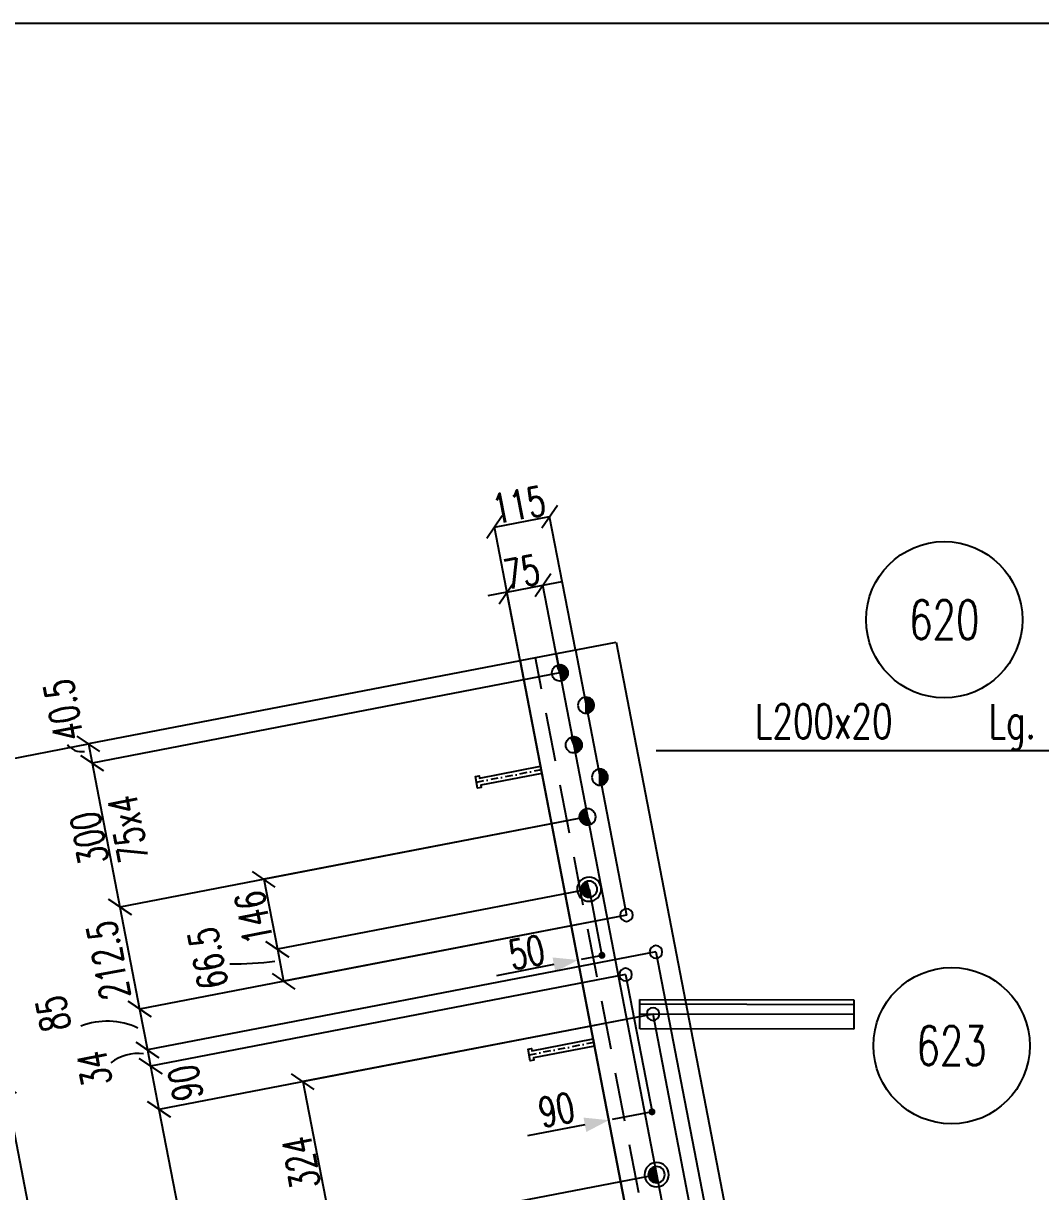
# Model space of a CAD drawing. Extents: x 610737 to 626957, y -3756 to 7724.
# Drawn here: x 619445 to 621528, y 5333 to 7724 of the extents above; entities that cross this region are included whole.
import ezdxf
from ezdxf.enums import TextEntityAlignment as Align

# ---------------------------------------------------------------- set-up
doc = ezdxf.new("R2010")
doc.units = 0
doc.header["$LTSCALE"] = 200
doc.header["$MEASUREMENT"] = 0
doc.linetypes.add('DASHDOT', pattern=[1, 0.5, -0.25, 0, -0.25])
doc.linetypes.add('DASHED', pattern=[0.75, 0.5, -0.25])
doc.layers.get('0').update_dxf_attribs({"linetype": 'CONTINUOUS'})
for name, color, linetype in [('ASSI', 6, 'CONTINUOUS'), ('BOLLINI_1', 7, 'CONTINUOUS'), ('Echelon', 1, 'CONTINUOUS'), ('FORI', 2, 'CONTINUOUS'), ('LINEA_ANG', 2, 'CONTINUOUS'), ('LS', 7, 'CONTINUOUS'), ('MZ', 6, 'DASHDOT'), ('QT_MAL', 7, 'CONTINUOUS'), ('QT_MPR', 7, 'CONTINUOUS'), ('QT_MSP', 7, 'CONTINUOUS'), ('TRAT-Y', 7, 'DASHED')]:
    doc.layers.add(name, color=color, linetype=linetype)
doc.styles.add('QUOTE', font='ROMANS8.SHX', dxfattribs={"width": 0.7})
doc.styles.add('RQL', font='ROMANS8.SHX', dxfattribs={"width": 0.7})
doc.styles.add('RS', font='ROMANS8.shx', dxfattribs={"width": 0.7})
doc.styles.get("Standard").update_dxf_attribs({"font": 'ROMANS8.SHX', "width": 0.7})
doc.dimstyles.new('FRECCE1', dxfattribs={"dimtxt": 60, "dimasz": 6.66, "dimexe": 0, "dimexo": 0, "dimgap": 1, "dimtad": 1, "dimzin": 0, "dimdsep": 46, "dimtxsty": 'RS', "dimblk1": 'QUOTP', "dimblk2": 'QUOTF', "dimsah": 1, "dimcen": 0, "dimclrd": 2, "dimclre": 2, "dimclrt": 7, "dimadec": 0, "dimazin": 0, "dimtfac": 1, "dimtix": 1, "dimtmove": 2, "dimatfit": 3, "dimldrblk": 'QUOTP', "dimfxl": 1, "dimtolj": 1, "dimtzin": 0, "dimarcsym": 0})
doc.dimstyles.new('TRATTO', dxfattribs={"dimscale": 0, "dimtxt": 60, "dimasz": 40, "dimexe": 0, "dimexo": 0, "dimgap": 5, "dimtad": 1, "dimrnd": 0.5, "dimdsep": 46, "dimtxsty": 'RS', "dimblk1": 'OBLIQUE', "dimblk2": 'OBLIQUE', "dimsah": 1, "dimcen": 0.09, "dimclrd": 2, "dimclre": 2, "dimclrt": 7, "dimadec": 0, "dimazin": 0, "dimtfac": 1, "dimtix": 1, "dimtmove": 2, "dimatfit": 3, "dimfxl": 1, "dimtolj": 1, "dimtzin": 0, "dimarcsym": 0})

# ---------------------------------------------------------------- blocks, each defined once
blk = doc.blocks.new('P20')
at = {"color": 0}
for p, q in [((0, 0.98), (0.02, 1)), ((0, 0.94), (0.06, 1)), ((1, -0.01), (0, 0.99)), ((0, 0.89), (0.1, 0.99)), ((0, 0.85), (0.14, 0.99)), ((0, 0.8), (0.18, 0.98)), ((0, 0.76), (0.22, 0.98)), ((0, 0.71), (0.25, 0.97)), ((0, 0.67), (0.29, 0.96)), ((1, -0.05), (0, 0.95)), ((0, 0.62), (0.32, 0.95)), ((0, 0.58), (0.36, 0.93)), ((0, 0.53), (0.39, 0.92)), ((0, 0.49), (0.42, 0.91)), ((1, -0.09), (0, 0.9)), ((0, 0.44), (0.45, 0.89)), ((0, 0.4), (0.48, 0.88)), ((0.99, -0.13), (0, 0.86)), ((0, 0.35), (0.51, 0.86)), ((0, 0.31), (0.54, 0.84)), ((0, 0.26), (0.56, 0.83)), ((0.99, -0.17), (0, 0.81)), ((0, 0.22), (0.59, 0.81)), ((0, 0.17), (0.61, 0.79)), ((0.98, -0.21), (0, 0.77)), ((0, 0.13), (0.64, 0.77)), ((0, 0.08), (0.66, 0.75)), ((0, 0.04), (0.69, 0.73)), ((0.97, -0.25), (0, 0.72)), ((0, -0.01), (0.71, 0.7)), ((0.96, -0.28), (0, 0.68)), ((0, -0.05), (0.73, 0.68)), ((0, -0.1), (0.75, 0.66)), ((0.95, -0.32), (0, 0.63)), ((0, -0.14), (0.77, 0.63)), ((0, -0.19), (0.79, 0.61)), ((0.94, -0.35), (0, 0.59)), ((0, -0.23), (0.81, 0.58)), ((0, -0.28), (0.83, 0.56)), ((0.92, -0.38), (0, 0.54)), ((0, -0.32), (0.85, 0.53)), ((0.91, -0.41), (0, 0.5)), ((0, -0.36), (0.87, 0.5)), ((0, -0.41), (0.88, 0.47)), ((0.9, -0.44), (0, 0.45)), ((0, -0.45), (0.9, 0.44)), ((0.88, -0.47), (0, 0.41)), ((0, -0.5), (0.91, 0.41)), ((0, -0.54), (0.92, 0.38)), ((0.87, -0.5), (0, 0.36)), ((0, -0.59), (0.94, 0.35)), ((0.85, -0.53), (0, 0.32)), ((0, -0.63), (0.95, 0.31)), ((0, -0.68), (0.96, 0.28)), ((0.83, -0.56), (0, 0.27)), ((0, -0.72), (0.97, 0.25)), ((0.81, -0.58), (0, 0.23)), ((0, -0.77), (0.98, 0.21)), ((0.79, -0.61), (0, 0.18)), ((0, -0.81), (0.99, 0.17)), ((0.77, -0.63), (0, 0.14)), ((0, -0.86), (0.99, 0.13)), ((0.75, -0.66), (0, 0.09)), ((0, -0.9), (1, 0.09)), ((0.73, -0.68), (0, 0.05)), ((0, -0.95), (1, 0.05)), ((0.71, -0.7), (0, 0.01)), ((0, -0.99), (1, 0.01)), ((1, 0.04), (0.04, 1)), ((1, 0.09), (0.09, 1)), ((0.99, 0.14), (0.14, 0.99)), ((0.98, 0.19), (0.19, 0.98)), ((0.97, 0.25), (0.25, 0.97)), ((0.95, 0.31), (0.31, 0.95)), ((0.92, 0.38), (0.38, 0.92)), ((0.88, 0.47), (0.47, 0.88)), ((0.81, 0.59), (0.59, 0.81)), ((0.69, -0.73), (0, -0.04)), ((0.66, -0.75), (0, -0.08)), ((0.64, -0.77), (0, -0.13)), ((0.61, -0.79), (0, -0.17)), ((0.59, -0.81), (0, -0.22)), ((0.56, -0.83), (0, -0.26)), ((0.54, -0.84), (0, -0.31)), ((0.51, -0.86), (0, -0.35)), ((0.48, -0.88), (0, -0.4)), ((0.45, -0.89), (0, -0.44)), ((0.42, -0.91), (0, -0.49)), ((0.39, -0.92), (0, -0.53)), ((0.36, -0.93), (0, -0.58)), ((0.32, -0.95), (0, -0.62)), ((0.29, -0.96), (0, -0.67)), ((0.25, -0.97), (0, -0.71)), ((0.22, -0.98), (0, -0.76)), ((0.18, -0.98), (0, -0.8)), ((0.14, -0.99), (0, -0.85)), ((0.1, -0.99), (0, -0.89)), ((0.04, -1), (1, -0.04)), ((0.09, -1), (1, -0.09)), ((0.14, -0.99), (0.99, -0.14)), ((0.19, -0.98), (0.98, -0.19)), ((0.25, -0.97), (0.97, -0.25)), ((0.31, -0.95), (0.95, -0.31)), ((0.38, -0.92), (0.92, -0.38)), ((0.47, -0.88), (0.88, -0.47)), ((0.59, -0.81), (0.81, -0.59))]:
    blk.add_line(p, q, dxfattribs=at)
for radius in [1.5, 1]:
    blk.add_circle((0, 0), radius)
blk = doc.blocks.new('QUOTP')
at = {"layer": 'ASSI', "color": 2, "const_width": 1.07}
blk.add_lwpolyline([(-0.53, 0, 1), (0.53, 0, 1)], format="xyb", close=True, dxfattribs=at)
blk = doc.blocks.new('QUOTF')
at = {"layer": 'LS', "color": 2}
blk.add_line((7.5, 0), (25.5, 0), dxfattribs=at)
blk.add_solid([(7.5, 2.25), (0, 0), (7.5, -2.25)], dxfattribs=at)
blk = doc.blocks.new('*D18')
at = {"layer": 'QT_MAL', "color": 2, "lineweight": -2, "transparency": 16777216}
for p, q in [((620623, 5815.1), (620587, 5808.1)), ((620629.5, 5816.4), (620629.5, 5816.4)), ((620580.4, 5806.9), (620580.4, 5806.9))]:
    blk.add_line(p, q, dxfattribs=at)
at = {"layer": 'QT_MAL', "color": 2, "lineweight": -2, "transparency": 16777216, "xscale": 6.66, "yscale": 6.66, "zscale": 6.66}
for name, p, rotation in [('QUOTF', (620580.4, 5806.9), 190.9154326102406), ('QUOTP', (620629.5, 5816.4), 10.91543261024063)]:
    blk.add_blockref(name, p, dxfattribs=dict(at, rotation=rotation))
at = {"layer": 'QT_MAL', "color": 7, "transparency": 16777216, "insert": (620475.5, 5822.8), "char_height": 60, "attachment_point": 5, "rotation": 10.9154, "style": 'RS'}
blk.add_mtext('\\A1;50', dxfattribs=at)
blk = doc.blocks.new('20')
at = {"color": 0}
for p, q in [((0, 0.98), (0.02, 1)), ((0, 0.94), (0.06, 1)), ((1, -0.01), (0, 0.99)), ((0, 0.89), (0.1, 0.99)), ((0, 0.85), (0.14, 0.99)), ((0, 0.8), (0.18, 0.98)), ((0, 0.76), (0.22, 0.98)), ((0, 0.71), (0.25, 0.97)), ((0, 0.67), (0.29, 0.96)), ((1, -0.05), (0, 0.95)), ((0, 0.62), (0.32, 0.95)), ((0, 0.58), (0.36, 0.93)), ((0, 0.53), (0.39, 0.92)), ((0, 0.49), (0.42, 0.91)), ((1, -0.09), (0, 0.9)), ((0, 0.44), (0.45, 0.89)), ((0, 0.4), (0.48, 0.88)), ((0.99, -0.13), (0, 0.86)), ((0, 0.35), (0.51, 0.86)), ((0, 0.31), (0.54, 0.84)), ((0, 0.26), (0.56, 0.83)), ((0.99, -0.17), (0, 0.81)), ((0, 0.22), (0.59, 0.81)), ((0, 0.17), (0.61, 0.79)), ((0.98, -0.21), (0, 0.77)), ((0, 0.13), (0.64, 0.77)), ((0, 0.08), (0.66, 0.75)), ((0, 0.04), (0.69, 0.73)), ((0.97, -0.25), (0, 0.72)), ((0, -0.01), (0.71, 0.7)), ((0.96, -0.28), (0, 0.68)), ((0, -0.05), (0.73, 0.68)), ((0, -0.1), (0.75, 0.66)), ((0.95, -0.32), (0, 0.63)), ((0, -0.14), (0.77, 0.63)), ((0, -0.19), (0.79, 0.61)), ((0.94, -0.35), (0, 0.59)), ((0, -0.23), (0.81, 0.58)), ((0, -0.28), (0.83, 0.56)), ((0.92, -0.38), (0, 0.54)), ((0, -0.32), (0.85, 0.53)), ((0.91, -0.41), (0, 0.5)), ((0, -0.36), (0.87, 0.5)), ((0, -0.41), (0.88, 0.47)), ((0.9, -0.44), (0, 0.45)), ((0, -0.45), (0.9, 0.44)), ((0.88, -0.47), (0, 0.41)), ((0, -0.5), (0.91, 0.41)), ((0, -0.54), (0.92, 0.38)), ((0.87, -0.5), (0, 0.36)), ((0, -0.59), (0.94, 0.35)), ((0.85, -0.53), (0, 0.32)), ((0, -0.63), (0.95, 0.31)), ((0, -0.68), (0.96, 0.28)), ((0.83, -0.56), (0, 0.27)), ((0, -0.72), (0.97, 0.25)), ((0.81, -0.58), (0, 0.23)), ((0, -0.77), (0.98, 0.21)), ((0.79, -0.61), (0, 0.18)), ((0, -0.81), (0.99, 0.17)), ((0.77, -0.63), (0, 0.14)), ((0, -0.86), (0.99, 0.13)), ((0.75, -0.66), (0, 0.09)), ((0, -0.9), (1, 0.09)), ((0.73, -0.68), (0, 0.05)), ((0, -0.95), (1, 0.05)), ((0.71, -0.7), (0, 0.01)), ((0, -0.99), (1, 0.01)), ((1, 0.04), (0.04, 1)), ((1, 0.09), (0.09, 1)), ((0.99, 0.14), (0.14, 0.99)), ((0.98, 0.19), (0.19, 0.98)), ((0.97, 0.25), (0.25, 0.97)), ((0.95, 0.31), (0.31, 0.95)), ((0.92, 0.38), (0.38, 0.92)), ((0.88, 0.47), (0.47, 0.88)), ((0.81, 0.59), (0.59, 0.81)), ((0.69, -0.73), (0, -0.04)), ((0.66, -0.75), (0, -0.08)), ((0.64, -0.77), (0, -0.13)), ((0.61, -0.79), (0, -0.17)), ((0.59, -0.81), (0, -0.22)), ((0.56, -0.83), (0, -0.26)), ((0.54, -0.84), (0, -0.31)), ((0.51, -0.86), (0, -0.35)), ((0.48, -0.88), (0, -0.4)), ((0.45, -0.89), (0, -0.44)), ((0.42, -0.91), (0, -0.49)), ((0.39, -0.92), (0, -0.53)), ((0.36, -0.93), (0, -0.58)), ((0.32, -0.95), (0, -0.62)), ((0.29, -0.96), (0, -0.67)), ((0.25, -0.97), (0, -0.71)), ((0.22, -0.98), (0, -0.76)), ((0.18, -0.98), (0, -0.8)), ((0.14, -0.99), (0, -0.85)), ((0.1, -0.99), (0, -0.89)), ((0.04, -1), (1, -0.04)), ((0.09, -1), (1, -0.09)), ((0.14, -0.99), (0.99, -0.14)), ((0.19, -0.98), (0.98, -0.19)), ((0.25, -0.97), (0.97, -0.25)), ((0.31, -0.95), (0.95, -0.31)), ((0.38, -0.92), (0.92, -0.38)), ((0.47, -0.88), (0.88, -0.47)), ((0.59, -0.81), (0.81, -0.59))]:
    blk.add_line(p, q, dxfattribs=at)
blk.add_line((0, 1), (0, -1))
blk.add_circle((0, 0), 1)
blk = doc.blocks.new('16')
blk.add_circle((0, 0), 1)
blk = doc.blocks.new('ASSE98')
blk.add_line((0, 0), (1, 0))
at = {"color": 7, "style": 'QUOTE', "width": 0.5, "flags": 1}
for tag, p in [('TI', (1.38308, 6.82731)), ('DI_S', (1.38308, 6.42178)), ('D_S', (1.38308, 6.02092)), ('E_S', (1.38308, 5.68065)), ('NFORI', (1.36454, 5.29792)), ('ALAR', (1.36349, 4.93246)), ('FAM', (1.3775, 4.54645)), ('ALA', (1.38308, 4.19257)), ('DISP2', (1.38308, 3.84971)), ('DISP1', (1.38308, 3.50686)), ('PINZAF', (1.38308, 3.164)), ('PINZAI', (1.38308, 2.82114)), ('TRP', (1.38308, 2.47829)), ('NP', (1.38308, 2.13543)), ('SV', (1.38308, 1.79257)), ('PESO', (1.38308, 1.44971)), ('QUA', (1.38308, 1.10686)), ('LUN', (1.38308, 0.764)), ('PROF', (1.38308, 0.42114)), ('POS', (1.38308, 0.07829))]:
    blk.add_attdef(tag, p, '', height=0.2, dxfattribs=at)
at = {"color": 7, "flags": 1}
for tag, p in [('LAV1', (3.07431, 6.82847)), ('LAV2', (3.07431, 6.49513)), ('LAV3', (3.07431, 6.1618)), ('LAV4', (3.07431, 5.82847)), ('LAV5', (3.07431, 5.49513)), ('LAV6', (3.07431, 5.1618)), ('LAV7', (3.07431, 4.82847)), ('LAV8', (3.07431, 4.49513)), ('LAV9', (3.07431, 4.1618)), ('LAV10', (3.07431, 3.82847))]:
    blk.add_attdef(tag, p, '', height=0.2, dxfattribs=at)
blk = doc.blocks.new('_OBLIQUE')
at = {"color": 0, "linetype": 'ByBlock'}
blk.add_line((-0.5, -0.5), (0.5, 0.5), dxfattribs=at)
blk = doc.blocks.new('*D32')
at = {"layer": 'LS', "color": 2, "lineweight": -2, "transparency": 16777216}
for p, q in [((620508.9, 6574.1), (620548.2, 6581.6)), ((620435.2, 6559.8), (620395.9, 6552.3)), ((620435.2, 6559.8), (620508.9, 6574.1)), ((620462.2, 6419.8), (620435.2, 6559.8)), ((620543.5, 6394.5), (620508.9, 6574.1))]:
    blk.add_line(p, q, dxfattribs=at)
at = {"layer": 'LS', "color": 2, "lineweight": -2, "transparency": 16777216, "xscale": 40, "yscale": 40, "zscale": 40}
for p, rotation in [((620435.2, 6559.8), 10.91543261400001), ((620508.9, 6574.1), 190.915432614)]:
    blk.add_blockref('_OBLIQUE', p, dxfattribs=dict(at, rotation=rotation))
at = {"layer": 'LS', "color": 7, "transparency": 16777216, "insert": (620465.4, 6601.3), "char_height": 60, "attachment_point": 5, "rotation": 10.9154, "style": 'RS'}
blk.add_mtext('\\A1;75', dxfattribs=at)
blk = doc.blocks.new('*D33')
at = {"layer": 'LS', "color": 2, "lineweight": -2, "transparency": 16777216}
for p, q in [((620409.5, 6693.1), (620522.5, 6714.9)), ((620575.2, 6441.6), (620522.5, 6714.9)), ((620462.2, 6419.8), (620409.5, 6693.1))]:
    blk.add_line(p, q, dxfattribs=at)
at = {"layer": 'LS', "color": 2, "lineweight": -2, "transparency": 16777216, "xscale": 40, "yscale": 40, "zscale": 40}
for p, rotation in [((620522.5, 6714.9), 10.91543261400001), ((620409.5, 6693.1), 190.915432614)]:
    blk.add_blockref('_OBLIQUE', p, dxfattribs=dict(at, rotation=rotation))
at = {"layer": 'LS', "color": 7, "transparency": 16777216, "insert": (620459.4, 6738.4), "char_height": 60, "attachment_point": 5, "rotation": 10.9154, "style": 'RS'}
blk.add_mtext('\\A1;115', dxfattribs=at)
blk = doc.blocks.new('*D39')
at = {"layer": 'QT_MAL', "color": 2, "lineweight": -2, "transparency": 16777216}
for p, q in [((620643.7, 5479), (620643.7, 5479)), ((620725.5, 5494.8), (620650.2, 5480.3)), ((620732, 5496.1), (620732, 5496.1))]:
    blk.add_line(p, q, dxfattribs=at)
at = {"layer": 'QT_MAL', "color": 2, "lineweight": -2, "transparency": 16777216, "xscale": 6.66, "yscale": 6.66, "zscale": 6.66}
for name, p, rotation in [('QUOTP', (620732, 5496.1), 10.91543261025334), ('QUOTF', (620643.7, 5479), 190.9154326102534)]:
    blk.add_blockref(name, p, dxfattribs=dict(at, rotation=rotation))
at = {"layer": 'QT_MAL', "color": 7, "transparency": 16777216, "insert": (620536.6, 5500.2), "char_height": 60, "attachment_point": 5, "rotation": 10.9154, "style": 'RS'}
blk.add_mtext('\\A1;90', dxfattribs=at)
blk = doc.blocks.new('A$C6E393FD9')
at = {"layer": 'Echelon', "color": 3}
blk.add_lwpolyline([(2.5, 0), (0, 19.8), (168.6, 41.4), (167.9, 47.2), (177.8, 48.5), (181.8, 17.1), (171.9, 15.8), (171.2, 21.6), (2.5, 0)], close=True, dxfattribs=at)
at = {"layer": 'MZ', "ltscale": 0.2}
blk.add_line((1.3, 9.9), (179.8, 32.8), dxfattribs=at)
blk = doc.blocks.new('*D54')
at = {"layer": 'QT_MPR', "color": 2, "lineweight": -2, "transparency": 16777216}
for p, q in [((618155.9, 5308.5), (619407.9, 5549.9)), ((619407.9, 5549.9), (620194, 1473.4)), ((619797.3, 1396.9), (620194, 1473.4))]:
    blk.add_line(p, q, dxfattribs=at)
at = {"layer": 'QT_MPR', "color": 2, "lineweight": -2, "transparency": 16777216, "xscale": 40, "yscale": 40, "zscale": 40}
for p, rotation in [((619407.9, 5549.9), 100.9154326102463), ((620194, 1473.4), 280.9154326102463)]:
    blk.add_blockref('_OBLIQUE', p, dxfattribs=dict(at, rotation=rotation))
at = {"layer": 'QT_MPR', "color": 7, "transparency": 16777216, "insert": (619766.6, 3505), "char_height": 60, "attachment_point": 5, "rotation": 100.9154, "style": 'RS'}
blk.add_mtext('\\A1;4151.5', dxfattribs=at)
blk = doc.blocks.new('*D81')
at = {"layer": 'QT_MPR', "color": 2, "lineweight": -2, "transparency": 16777216}
for p, q in [((620462.3, 6419.7), (619578.5, 6249.3)), ((620543.5, 6394.5), (619586.1, 6209.9)), ((619578.5, 6249.3), (619586.1, 6209.9))]:
    blk.add_line(p, q, dxfattribs=at)
at = {"layer": 'QT_MPR', "color": 2, "lineweight": -2, "transparency": 16777216, "xscale": 40, "yscale": 40, "zscale": 40}
for p, rotation in [((619578.5, 6249.3), 100.9154326102472), ((619586.1, 6209.9), 280.9154326102472)]:
    blk.add_blockref('_OBLIQUE', p, dxfattribs=dict(at, rotation=rotation))
at = {"layer": 'QT_MPR', "color": 7, "transparency": 16777216, "insert": (619527.3, 6318.3), "char_height": 60, "attachment_point": 5, "rotation": 100.9154, "style": 'RS'}
blk.add_mtext('\\A1;40.5', dxfattribs=at)
blk = doc.blocks.new('*D82')
at = {"layer": 'QT_MPR', "color": 2, "lineweight": -2, "transparency": 16777216}
for p, q in [((620543.5, 6394.5), (619586.1, 6209.9)), ((619586.1, 6209.9), (619642.9, 5915.3)), ((620600.3, 6099.9), (619642.9, 5915.3))]:
    blk.add_line(p, q, dxfattribs=at)
at = {"layer": 'QT_MPR', "color": 2, "lineweight": -2, "transparency": 16777216, "xscale": 40, "yscale": 40, "zscale": 40}
for p, rotation in [((619586.1, 6209.9), 100.9154326102472), ((619642.9, 5915.3), 280.9154326102472)]:
    blk.add_blockref('_OBLIQUE', p, dxfattribs=dict(at, rotation=rotation))
at = {"layer": 'QT_MPR', "color": 7, "transparency": 16777216, "insert": (619659.4, 6075.4), "char_height": 60, "attachment_point": 5, "rotation": 100.9154, "style": 'RS'}
blk.add_mtext('\\A1;75x4', dxfattribs=at)
blk = doc.blocks.new('*D83')
at = {"layer": 'QT_MPR', "color": 2, "lineweight": -2, "transparency": 16777216}
for p, q in [((620543.5, 6394.5), (619586.1, 6209.9)), ((619586.1, 6209.9), (619642.9, 5915.3)), ((620600.3, 6099.9), (619642.9, 5915.3))]:
    blk.add_line(p, q, dxfattribs=at)
at = {"layer": 'QT_MPR', "color": 2, "lineweight": -2, "transparency": 16777216, "xscale": 40, "yscale": 40, "zscale": 40}
for p, rotation in [((619586.1, 6209.9), 100.9154326102472), ((619642.9, 5915.3), 280.9154326102472)]:
    blk.add_blockref('_OBLIQUE', p, dxfattribs=dict(at, rotation=rotation))
at = {"layer": 'QT_MPR', "color": 7, "transparency": 16777216, "insert": (619580.2, 6056), "char_height": 60, "attachment_point": 5, "rotation": 100.9154, "style": 'RS'}
blk.add_mtext('\\A1;300', dxfattribs=at)
blk = doc.blocks.new('*D84')
at = {"layer": 'QT_MPR', "color": 2, "lineweight": -2, "transparency": 16777216}
for p, q in [((620600.3, 6099.9), (619642.9, 5915.3)), ((619642.9, 5915.3), (619683.2, 5706.6)), ((620679.8, 5898.8), (619683.2, 5706.6))]:
    blk.add_line(p, q, dxfattribs=at)
at = {"layer": 'QT_MPR', "color": 2, "lineweight": -2, "transparency": 16777216, "xscale": 40, "yscale": 40, "zscale": 40}
for p, rotation in [((619642.9, 5915.3), 100.9154326102472), ((619683.2, 5706.6), 280.9154326102472)]:
    blk.add_blockref('_OBLIQUE', p, dxfattribs=dict(at, rotation=rotation))
at = {"layer": 'QT_MPR', "color": 7, "transparency": 16777216, "insert": (619619.1, 5806), "char_height": 60, "attachment_point": 5, "rotation": 100.9154, "style": 'RS'}
blk.add_mtext('\\A1;212.5', dxfattribs=at)
blk = doc.blocks.new('*D85')
at = {"layer": 'QT_MPR', "color": 2, "lineweight": -2, "transparency": 16777216}
for p, q in [((620679.8, 5898.8), (619683.2, 5706.6)), ((620740.2, 5823.5), (619699.4, 5622.8)), ((619683.2, 5706.6), (619699.4, 5622.8))]:
    blk.add_line(p, q, dxfattribs=at)
at = {"layer": 'QT_MPR', "color": 2, "lineweight": -2, "transparency": 16777216, "xscale": 40, "yscale": 40, "zscale": 40}
for p, rotation in [((619683.2, 5706.6), 100.9154326102472), ((619699.4, 5622.8), 280.9154326102472)]:
    blk.add_blockref('_OBLIQUE', p, dxfattribs=dict(at, rotation=rotation))
at = {"layer": 'QT_MPR', "color": 7, "transparency": 16777216, "insert": (619506.4, 5697), "char_height": 60, "attachment_point": 5, "rotation": 100.9154, "style": 'RS'}
blk.add_mtext('\\A1;85', dxfattribs=at)
blk = doc.blocks.new('*D86')
at = {"layer": 'QT_MPR', "color": 2, "lineweight": -2, "transparency": 16777216}
for p, q in [((620740.2, 5823.5), (619699.4, 5622.8)), ((620677.9, 5777), (619705.8, 5589.6)), ((619699.4, 5622.8), (619705.8, 5589.6))]:
    blk.add_line(p, q, dxfattribs=at)
at = {"layer": 'QT_MPR', "color": 2, "lineweight": -2, "transparency": 16777216, "xscale": 40, "yscale": 40, "zscale": 40}
for p, rotation in [((619699.4, 5622.8), 100.9154326102472), ((619705.8, 5589.6), 280.9154326102472)]:
    blk.add_blockref('_OBLIQUE', p, dxfattribs=dict(at, rotation=rotation))
at = {"layer": 'QT_MPR', "color": 7, "transparency": 16777216, "insert": (619590.5, 5584.5), "char_height": 60, "attachment_point": 5, "rotation": 100.9154, "style": 'RS'}
blk.add_mtext('\\A1;34', dxfattribs=at)
blk = doc.blocks.new('*D87')
at = {"layer": 'QT_MPR', "color": 2, "lineweight": -2, "transparency": 16777216}
for p, q in [((620677.9, 5777), (619705.8, 5589.6)), ((620734.2, 5696.2), (619722.8, 5501.2)), ((619705.8, 5589.6), (619722.8, 5501.2))]:
    blk.add_line(p, q, dxfattribs=at)
at = {"layer": 'QT_MPR', "color": 2, "lineweight": -2, "transparency": 16777216, "xscale": 40, "yscale": 40, "zscale": 40}
for p, rotation in [((619705.8, 5589.6), 100.9154326102472), ((619722.8, 5501.2), 280.9154326102472)]:
    blk.add_blockref('_OBLIQUE', p, dxfattribs=dict(at, rotation=rotation))
at = {"layer": 'QT_MPR', "color": 7, "transparency": 16777216, "insert": (619777.1, 5555.5), "char_height": 60, "attachment_point": 5, "rotation": 100.9154, "style": 'RS'}
blk.add_mtext('\\A1;90', dxfattribs=at)
blk = doc.blocks.new('*D88')
at = {"layer": 'QT_MPR', "color": 2, "lineweight": -2, "transparency": 16777216}
for p, q in [((620734.2, 5696.2), (619722.8, 5501.2)), ((619722.8, 5501.2), (619949.3, 4326.8)), ((620960.6, 4521.9), (619949.3, 4326.8))]:
    blk.add_line(p, q, dxfattribs=at)
at = {"layer": 'QT_MPR', "color": 2, "lineweight": -2, "transparency": 16777216, "xscale": 40, "yscale": 40, "zscale": 40}
for p, rotation in [((619722.8, 5501.2), 100.9154326102472), ((619949.3, 4326.8), 280.9154326102472)]:
    blk.add_blockref('_OBLIQUE', p, dxfattribs=dict(at, rotation=rotation))
at = {"layer": 'QT_MPR', "color": 7, "transparency": 16777216, "insert": (619801.7, 4907.4), "char_height": 60, "attachment_point": 5, "rotation": 100.9154, "style": 'RS'}
blk.add_mtext('\\A1;1196', dxfattribs=at)
blk = doc.blocks.new('*D95')
at = {"layer": 'QT_MSP', "color": 2, "lineweight": -2, "transparency": 16777216}
for p, q in [((620600.3, 6099.9), (619937.5, 5972.1)), ((619937.5, 5972.1), (619965.2, 5828.8)), ((620603.4, 5951.8), (619965.2, 5828.8))]:
    blk.add_line(p, q, dxfattribs=at)
at = {"layer": 'QT_MSP', "color": 2, "lineweight": -2, "transparency": 16777216, "xscale": 40, "yscale": 40, "zscale": 40}
for p, rotation in [((619937.5, 5972.1), 100.9154326102472), ((619965.2, 5828.8), 280.9154326102472)]:
    blk.add_blockref('_OBLIQUE', p, dxfattribs=dict(at, rotation=rotation))
at = {"layer": 'QT_MSP', "color": 7, "transparency": 16777216, "insert": (619917, 5893.8), "char_height": 60, "attachment_point": 5, "rotation": 100.9154, "style": 'RS'}
blk.add_mtext('\\A1;146', dxfattribs=at)
blk = doc.blocks.new('*D96')
at = {"layer": 'QT_MSP', "color": 2, "lineweight": -2, "transparency": 16777216}
for p, q in [((620603.4, 5951.8), (619965.2, 5828.8)), ((620679.8, 5898.8), (619977.8, 5763.4)), ((619965.2, 5828.8), (619977.8, 5763.4))]:
    blk.add_line(p, q, dxfattribs=at)
at = {"layer": 'QT_MSP', "color": 2, "lineweight": -2, "transparency": 16777216, "xscale": 40, "yscale": 40, "zscale": 40}
for p, rotation in [((619965.2, 5828.8), 100.9154326102472), ((619977.8, 5763.4), 280.9154326102472)]:
    blk.add_blockref('_OBLIQUE', p, dxfattribs=dict(at, rotation=rotation))
at = {"layer": 'QT_MSP', "color": 7, "transparency": 16777216, "insert": (619823, 5810.3), "char_height": 60, "attachment_point": 5, "rotation": 100.9154, "style": 'RS'}
blk.add_mtext('\\A1;66.5', dxfattribs=at)
blk = doc.blocks.new('*D97')
at = {"layer": 'QT_MSP', "color": 2, "lineweight": -2, "transparency": 16777216}
for p, q in [((620734.2, 5696.2), (620017.4, 5558)), ((620017.4, 5558), (620078.8, 5239.6)), ((620741.6, 5367.4), (620078.8, 5239.6))]:
    blk.add_line(p, q, dxfattribs=at)
at = {"layer": 'QT_MSP', "color": 2, "lineweight": -2, "transparency": 16777216, "xscale": 40, "yscale": 40, "zscale": 40}
for p, rotation in [((620017.4, 5558), 100.9154326102472), ((620078.8, 5239.6), 280.9154326102472)]:
    blk.add_blockref('_OBLIQUE', p, dxfattribs=dict(at, rotation=rotation))
at = {"layer": 'QT_MSP', "color": 7, "transparency": 16777216, "insert": (620013.7, 5392.2), "char_height": 60, "attachment_point": 5, "rotation": 100.9154, "style": 'RS'}
blk.add_mtext('\\A1;324', dxfattribs=at)
blk = doc.blocks.new('*D98')
at = {"layer": 'QT_MSP', "color": 2, "lineweight": -2, "transparency": 16777216}
for p, q in [((620741.6, 5367.4), (620078.8, 5239.6)), ((620078.8, 5239.6), (620192.4, 4650.5)), ((620855.2, 4778.3), (620192.4, 4650.5))]:
    blk.add_line(p, q, dxfattribs=at)
at = {"layer": 'QT_MSP', "color": 2, "lineweight": -2, "transparency": 16777216, "xscale": 40, "yscale": 40, "zscale": 40}
for p, rotation in [((620078.8, 5239.6), 100.9154326102472), ((620192.4, 4650.5), 280.9154326102472)]:
    blk.add_blockref('_OBLIQUE', p, dxfattribs=dict(at, rotation=rotation))
at = {"layer": 'QT_MSP', "color": 7, "transparency": 16777216, "insert": (620101.2, 4938.4), "char_height": 60, "attachment_point": 5, "rotation": 100.9154, "style": 'RS'}
blk.add_mtext('\\A1;600', dxfattribs=at)
blk = doc.blocks.new('xxx')
blk.add_circle((0, 0), 8)
at = {"color": 3, "style": 'RQL', "width": 0.7}
blk.add_attdef('POS', text='', height=4, dxfattribs=at).set_placement((0, 0), align=Align.MIDDLE)
at = {"color": 3, "style": 'RQL', "width": 0.7, "flags": 1}
blk.add_attdef('POS1', (-0.39, -5.42), '', height=2, dxfattribs=at)
at = {"style": 'RQL', "width": 0.7, "flags": 1}
blk.add_attdef('TIPO', (-0.39, -8.66), '', height=2, dxfattribs=at)

msp = doc.modelspace()

# ---------------------------------------------------------------- linework, layer by layer
at = {"layer": 'ASSI', "color": 6}
msp.add_line((620740.173, 5823.526), (620855.828, 5223.806), dxfattribs=at)
at = {"layer": 'LINEA_ANG'}
for p, q in [((620462.235, 6419.792), (620658.617, 6457.664)), ((620658.617, 6457.664), (621494.83, 2121.56)), ((621298.449, 2083.688), (620462.235, 6419.792)), ((620707.286, 5666.293), (620707.448, 5726.293)), ((620707.448, 5726.293), (621145.447, 5725.104)), ((621145.447, 5725.104), (621145.284, 5665.104)), ((621145.284, 5665.104), (620707.286, 5666.293))]:
    msp.add_line(p, q, dxfattribs=at)
at = {"layer": 'LINEA_ANG', "color": 2}
msp.add_line((620707.424, 5717.293), (621145.422, 5716.104), dxfattribs=at)
at = {"layer": 'LS', "color": 6}
for p, q in [((620535.888, 6433.996), (621372.101, 2097.892)), ((620575.164, 6441.571), (620679.846, 5898.753)), ((621761.064, 6234.81), (620740.405, 6234.81)), ((620603.402, 5951.84), (620629.529, 5816.356)), ((620677.862, 5777.019), (620732.04, 5496.083))]:
    msp.add_line(p, q, dxfattribs=at)
at = {"layer": 'LS', "color": 2}
msp.add_line((619283.965, 6192.461), (619578.537, 6249.269), dxfattribs=at)
at = {"layer": 'LS', "color": 30}
msp.add_line((621274.328, 2895.287), (620734.171, 5696.22), dxfattribs=at)
at = {"layer": 'LS', "color": 8}
msp.add_lwpolyline([(610736.515, 7724.403), (610736.515, -3755.597), (623456.515, -3755.597), (623456.515, -2155.597), (626956.515, -2155.597), (626956.515, 7724.403), (610736.515, 7724.403)], close=True, dxfattribs=at)
at = {"layer": 'LS', "const_width": 0.25}
msp.add_lwpolyline([(620461.86, 6419.792, 1), (620462.61, 6419.792, 1)], format="xyb", close=True, dxfattribs=at)
at = {"layer": 'LS', "color": 6}
for centre, radius, start, end in [((619563.941, 6268.51), 35.019, 215.360269, 280.53056), ((619868.162, 6579.862), 780.906, 269.985684, 276.775656), ((619616.74, 5533.06), 148.621, 64.912606, 111.239924), ((619679.588, 5525.664), 89.929, 82.623759, 127.998042)]:
    msp.add_arc(centre, radius, start, end, dxfattribs=at)
at = {"layer": 'TRAT-Y'}
msp.add_line((621329.87, 2089.747), (620493.656, 6425.852), dxfattribs=at)

# ---------------------------------------------------------------- block references
at = {"layer": 'ASSI'}
ref = msp.add_blockref('ASSE98', (620462.254, 6419.693), dxfattribs=dict(at, xscale=4416, rotation=280.9154326102472))
ref.add_attrib('PROF', 'L200x20', (620942.935, 6260.628), dxfattribs={"layer": '0', "color": 2, "height": 70, "style": 'QUOTE', "width": 0.7})
ref.add_attrib('SV', 'Lg.', (621421.068, 6260.628), dxfattribs={"layer": '0', "color": 2, "height": 70, "style": 'QUOTE', "width": 0.7})
at = {"layer": 'ASSI', "xscale": 438.0000000000001, "rotation": 179.8444799042715}
msp.add_blockref('ASSE98', (621145.085, 5695.105), dxfattribs=at)
at = {"layer": 'BOLLINI_1', "xscale": 19.99799999950235, "yscale": 19.99799999950235, "zscale": 19.99799999950235}
for p, values in [((621330.322, 6503.537), {'POS': '620'}), ((621345.322, 5631.537), {'POS': '623'})]:
    msp.add_blockref('xxx', p, dxfattribs=at).add_auto_attribs(values)
at = {"layer": 'FORI'}
for name, p, xscale, yscale, zscale, rotation in [('20', (620543.503, 6394.507), 16.5, 16.5, 16.5, 21.8308652204935), ('20', (620596.982, 6328.438), -16.5, 16.5, 16.5, 180.0000000000086), ('20', (620571.907, 6247.221), 16.5, 16.5, 16.5, 21.8308652204935), ('20', (620625.386, 6181.152), -16.5, 16.5, 16.5, 180.0000000000086), ('20', (620600.311, 6099.935), -16.5, 16.5, 16.5, 21.8308652204935), ('P20', (620603.402, 5951.84), -16.5, 16.5, 16.5, 14.2878129977173), ('16', (620679.846, 5898.753), -13, 13, 13, 21.87341759849351), ('16', (620740.173, 5823.526), -13, 13, 13, 21.8308652204935), ('16', (620677.862, 5777.019), -13, 13, 13, 21.78341070449347), ('16', (620734.171, 5696.22), -13, 13, 13, 15.21590892449335), ('P20', (620741.574, 5367.431), -16.5, 16.5, 16.5, 14.2878129977173)]:
    msp.add_blockref(name, p, dxfattribs=dict(at, xscale=xscale, yscale=yscale, zscale=zscale, rotation=rotation))
at = {"layer": 'LS', "color": 6, "xscale": 0.75, "yscale": 0.75, "zscale": 0.75, "rotation": 183.6182233075684}
for p in [(620505.837, 6203.68), (620613.488, 5645.465)]:
    msp.add_blockref('A$C6E393FD9', p, dxfattribs=at)

# ---------------------------------------------------------------- dimensions: what is measured, and where the dimension line sits
at = {"layer": 'LS'}
for base, p2, text, picture, middle in [((620522.455, 6714.89), (620575.164, 6441.571), '115', '*D33', (620459.363, 6738.368)), ((620508.878, 6574.053), (620543.503, 6394.507), '75', '*D32', (620465.424, 6601.318))]:
    dim = msp.add_linear_dim(base=base, p1=(620462.235, 6419.792), p2=p2, angle=10.915433, text=text, dimstyle='TRATTO', override={"dimscale": 1}, dxfattribs=at)
    dim.commit()
    dim.dimension.update_dxf_attribs({"geometry": picture, "text_midpoint": middle})
at = {"layer": 'QT_MAL'}
for base, p1, p2, text, picture, middle in [((620580.433, 5806.888), (620629.529, 5816.356), (620580.433, 5806.888), '50', '*D18', (620475.531, 5822.832)), ((620643.658, 5479.039), (620732.04, 5496.083), (620643.658, 5479.039), '90', '*D39', (620536.576, 5500.174))]:
    dim = msp.add_linear_dim(base=base, p1=p1, p2=p2, angle=190.915433, text=text, dimstyle='FRECCE1', dxfattribs=at)
    dim.commit()
    dim.dimension.update_dxf_attribs({"geometry": picture, "text_midpoint": middle, "dimtype": 128})
at = {"layer": 'QT_MPR'}
for base, p1, p2, text, picture, middle in [((619586.134, 6209.879), (620462.254, 6419.693), (620543.503, 6394.507), '40.5', '*D81', (619527.286, 6318.332)), ((619642.942, 5915.307), (620543.503, 6394.507), (620600.311, 6099.935), '300', '*D83', (619580.171, 6055.965)), ((619642.942, 5915.307), (620543.503, 6394.507), (620600.311, 6099.935), '75x4', '*D82', (619659.37, 6075.395)), ((619683.2, 5706.551), (620600.311, 6099.935), (620679.846, 5898.753), '212.5', '*D84', (619619.127, 5805.965)), ((619699.35, 5622.805), (620679.846, 5898.753), (620740.173, 5823.526), '85', '*D85', (619506.392, 5696.978)), ((619705.763, 5589.551), (620740.173, 5823.526), (620677.862, 5777.019), '34', '*D86', (619590.492, 5584.492)), ((619722.806, 5501.18), (620677.862, 5777.019), (620734.171, 5696.22), '90', '*D87', (619777.099, 5555.519)), ((619949.275, 4326.846), (620734.171, 5696.22), (620960.64, 4521.886), '1196', '*D88', (619801.673, 4907.385))]:
    dim = msp.add_linear_dim(base=base, p1=p1, p2=p2, angle=100.915433, text=text, dimstyle='TRATTO', override={"dimscale": 1}, dxfattribs=at)
    dim.commit()
    dim.dimension.update_dxf_attribs({"geometry": picture, "text_midpoint": middle, "dimtype": 128})
dim = msp.add_linear_dim(base=(620194.035, 1473.382), p1=(618155.939, 5308.467), p2=(619797.334, 1396.879), angle=100.915433, dimstyle='TRATTO', override={"dimscale": 1}, dxfattribs=at)
dim.commit()
dim.dimension.update_dxf_attribs({"geometry": '*D54', "text_midpoint": (619766.591, 3505.015), "dimtype": 128})
at = {"layer": 'QT_MSP'}
for base, p1, p2, text, picture, middle in [((619965.16, 5828.756), (620600.311, 6099.935), (620603.402, 5951.84), '146', '*D95', (619916.97, 5893.808)), ((619977.772, 5763.359), (620603.402, 5951.84), (620679.846, 5898.753), '66.5', '*D96', (619822.994, 5810.316)), ((620078.776, 5239.612), (620734.171, 5696.22), (620741.574, 5367.431), '324', '*D97', (620013.71, 5392.172)), ((620192.392, 4650.467), (620741.574, 5367.431), (620855.19, 4778.287), '600', '*D98', (620101.218, 4938.412))]:
    dim = msp.add_linear_dim(base=base, p1=p1, p2=p2, angle=100.915433, text=text, dimstyle='TRATTO', override={"dimscale": 1}, dxfattribs=at)
    dim.commit()
    dim.dimension.update_dxf_attribs({"geometry": picture, "text_midpoint": middle, "dimtype": 128})

doc.saveas('drawing.dxf')
